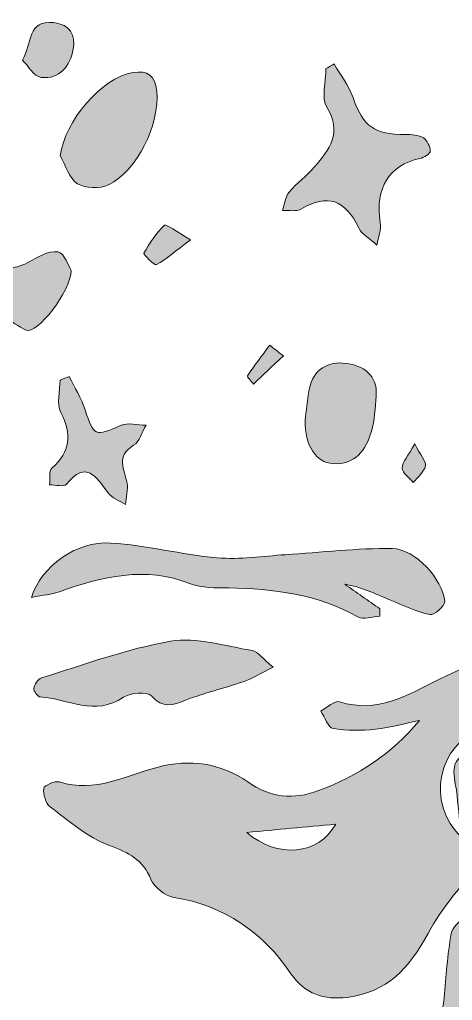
# Model space of a CAD drawing. Header units: centimetres. Extents: x -3.2 to 24.3, y 7.3 to 22.4.
# Drawn here: x 8.459 to 10.188, y 18.5 to 22.421 of the extents above; entities that cross this region are included whole.
import ezdxf

# ---------------------------------------------------------------- set-up
doc = ezdxf.new("R2010")
doc.units = ezdxf.units.CM
doc.header["$MEASUREMENT"] = 0
doc.layers.add('Layer 1', color=7, linetype='Continuous', lineweight=0)

msp = doc.modelspace()

# ---------------------------------------------------------------- hatches: boundary and pattern name
at = {"layer": 'Layer 1', "true_color": 0x000000, "transparency": 33554687}
h = msp.add_hatch(color=18, dxfattribs=at)
h.dxf.hatch_style = 2
edge = h.paths.add_edge_path()
edge.add_spline(control_points=[(8.4705, 22.2596), (8.5102, 22.3285), (8.4902, 22.4211), (8.5951, 22.409), (8.6603, 22.4014), (8.6842, 22.3596), (8.6733, 22.3029), (8.6605, 22.2357), (8.6196, 22.1816), (8.5447, 22.1901), (8.5165, 22.1934), (8.493, 22.2373), (8.4705, 22.2596)], knot_values=[0, 0, 0, 0, 1, 1, 1, 2, 2, 2, 3, 3, 3, 4, 4, 4, 4], degree=3, periodic=0)
h = msp.add_hatch(color=18, dxfattribs=at)
h.dxf.hatch_style = 2
edge = h.paths.add_edge_path()
edge.add_spline(control_points=[(9.7158, 22.2441), (9.7414, 22.1994), (9.7741, 22.1572), (9.7913, 22.1094), (9.8331, 21.9936), (9.8757, 21.9612), (10.0009, 21.9623), (10.0254, 21.9626), (10.0533, 21.9599), (10.0733, 21.948), (10.0883, 21.939), (10.0996, 21.9133), (10.1001, 21.8948), (10.1004, 21.8853), (10.0745, 21.8695), (10.0585, 21.866), (9.9346, 21.839), (9.8794, 21.7481), (9.9002, 21.6106), (9.9046, 21.5818), (9.8917, 21.5503), (9.8867, 21.52), (9.8621, 21.5426), (9.8281, 21.5606), (9.8144, 21.5886), (9.7592, 21.702), (9.689, 21.7258), (9.585, 21.6642), (9.5655, 21.6527), (9.5351, 21.6594), (9.5098, 21.6577), (9.5181, 21.6828), (9.5203, 21.7128), (9.5359, 21.7318), (9.5661, 21.7685), (9.6069, 21.7964), (9.6378, 21.8326), (9.6966, 21.9017), (9.7494, 21.9686), (9.687, 22.0708), (9.6638, 22.109), (9.6833, 22.1731), (9.6833, 22.2254), (9.6941, 22.2316), (9.7049, 22.2378), (9.7158, 22.2441)], knot_values=[0, 0, 0, 0, 1, 1, 1, 2, 2, 2, 3, 3, 3, 4, 4, 4, 5, 5, 5, 6, 6, 6, 7, 7, 7, 8, 8, 8, 9, 9, 9, 10, 10, 10, 11, 11, 11, 12, 12, 12, 13, 13, 13, 14, 14, 14, 15, 15, 15, 15], degree=3, periodic=0)
h = msp.add_hatch(color=18, dxfattribs=at)
h.dxf.hatch_style = 2
edge = h.paths.add_edge_path()
edge.add_spline(control_points=[(8.6208, 21.8768), (8.6401, 22.0164), (8.7859, 22.1882), (8.912, 22.2095), (8.9708, 22.2194), (9.0014, 22.1976), (9.0072, 22.1345), (9.0193, 22.0044), (8.9292, 21.8152), (8.8136, 21.7605), (8.7795, 21.7444), (8.721, 21.7456), (8.6905, 21.7651), (8.6571, 21.7865), (8.6432, 21.8383), (8.6208, 21.8768)], knot_values=[0, 0, 0, 0, 1, 1, 1, 2, 2, 2, 3, 3, 3, 4, 4, 4, 5, 5, 5, 5], degree=3, periodic=0)
h = msp.add_hatch(color=18, dxfattribs=at)
h.dxf.hatch_style = 2
edge = h.paths.add_edge_path()
edge.add_spline(control_points=[(9.1424, 21.541), (9.0803, 21.4942), (9.0454, 21.4636), (9.0056, 21.442), (8.9985, 21.4382), (8.9529, 21.4821), (8.9557, 21.4872), (8.9781, 21.5278), (9.0047, 21.5677), (9.038, 21.5994), (9.0441, 21.6052), (9.0864, 21.5731), (9.1424, 21.541)], knot_values=[0, 0, 0, 0, 1, 1, 1, 2, 2, 2, 3, 3, 3, 4, 4, 4, 4], degree=3, periodic=0)
h = msp.add_hatch(color=18, dxfattribs=at)
h.dxf.hatch_style = 2
edge = h.paths.add_edge_path()
edge.add_spline(control_points=[(8.6652, 21.4183), (8.663, 21.3332), (8.527, 21.1607), (8.4858, 21.1796), (8.4233, 21.2082), (8.3692, 21.2631), (8.3244, 21.3174), (8.3088, 21.3364), (8.3295, 21.3872), (8.3375, 21.4226), (8.3396, 21.432), (8.3608, 21.4469), (8.3649, 21.4446), (8.4637, 21.3883), (8.5282, 21.5027), (8.6124, 21.4924), (8.6374, 21.4893), (8.6557, 21.4326), (8.6652, 21.4183)], knot_values=[0, 0, 0, 0, 1, 1, 1, 2, 2, 2, 3, 3, 3, 4, 4, 4, 5, 5, 5, 6, 6, 6, 6], degree=3, periodic=0)
h = msp.add_hatch(color=18, dxfattribs=at)
h.dxf.hatch_style = 2
edge = h.paths.add_edge_path()
edge.add_spline(control_points=[(9.5129, 21.0765), (9.4674, 21.0338), (9.4302, 20.999), (9.3931, 20.9642), (9.3849, 20.9755), (9.3673, 20.9929), (9.37, 20.997), (9.3976, 21.0391), (9.4285, 21.0791), (9.4585, 21.1197), (9.4739, 21.1075), (9.4893, 21.0952), (9.5129, 21.0765)], knot_values=[0, 0, 0, 0, 1, 1, 1, 2, 2, 2, 3, 3, 3, 4, 4, 4, 4], degree=3, periodic=0)
h = msp.add_hatch(color=18, dxfattribs=at)
h.dxf.hatch_style = 2
edge = h.paths.add_edge_path()
edge.add_spline(control_points=[(9.5997, 20.8186), (9.6045, 20.8547), (9.6086, 20.8991), (9.6165, 20.9428), (9.6313, 21.0244), (9.6934, 21.0561), (9.7634, 21.0469), (9.8294, 21.0383), (9.8911, 21.0022), (9.8836, 20.9161), (9.8795, 20.8686), (9.8781, 20.8197), (9.8647, 20.7746), (9.8427, 20.7002), (9.8002, 20.6403), (9.7106, 20.6459), (9.6429, 20.6502), (9.5982, 20.72), (9.5997, 20.8186)], knot_values=[0, 0, 0, 0, 1, 1, 1, 2, 2, 2, 3, 3, 3, 4, 4, 4, 5, 5, 5, 6, 6, 6, 6], degree=3, periodic=0)
h = msp.add_hatch(color=18, dxfattribs=at)
h.dxf.hatch_style = 2
edge = h.paths.add_edge_path()
edge.add_spline(control_points=[(8.6576, 20.9941), (8.6789, 20.9499), (8.7053, 20.9074), (8.7204, 20.8613), (8.7552, 20.755), (8.762, 20.7529), (8.8626, 20.7987), (8.8908, 20.8115), (8.9301, 20.8), (8.9643, 20.7997), (8.9481, 20.7722), (8.9387, 20.7336), (8.9147, 20.7193), (8.8417, 20.6758), (8.8785, 20.6226), (8.8885, 20.5681), (8.8934, 20.541), (8.8843, 20.5114), (8.8815, 20.483), (8.8578, 20.4983), (8.8273, 20.5087), (8.8116, 20.53), (8.765, 20.5933), (8.726, 20.662), (8.6459, 20.5635), (8.6366, 20.5521), (8.6016, 20.5616), (8.5785, 20.5614), (8.5811, 20.5842), (8.5749, 20.6171), (8.5876, 20.6281), (8.6638, 20.6939), (8.6675, 20.7629), (8.6235, 20.8504), (8.606, 20.8853), (8.6206, 20.9364), (8.6206, 20.9802), (8.6329, 20.9848), (8.6453, 20.9895), (8.6576, 20.9941)], knot_values=[0, 0, 0, 0, 1, 1, 1, 2, 2, 2, 3, 3, 3, 4, 4, 4, 5, 5, 5, 6, 6, 6, 7, 7, 7, 8, 8, 8, 9, 9, 9, 10, 10, 10, 11, 11, 11, 12, 12, 12, 13, 13, 13, 13], degree=3, periodic=0)
h = msp.add_hatch(color=18, dxfattribs=at)
h.dxf.hatch_style = 2
edge = h.paths.add_edge_path()
edge.add_spline(control_points=[(10.0379, 20.7251), (10.0613, 20.6798), (10.0843, 20.6558), (10.0805, 20.6374), (10.0754, 20.6129), (10.0493, 20.5927), (10.0323, 20.5706), (10.0165, 20.5898), (9.9877, 20.6091), (9.988, 20.628), (9.9883, 20.6527), (10.0116, 20.677), (10.0379, 20.7251)], knot_values=[0, 0, 0, 0, 1, 1, 1, 2, 2, 2, 3, 3, 3, 4, 4, 4, 4], degree=3, periodic=0)
h = msp.add_hatch(color=18, dxfattribs=at)
h.dxf.hatch_style = 2
edge = h.paths.add_edge_path()
edge.add_spline(control_points=[(8.5065, 20.111), (8.546, 20.2373), (8.6872, 20.3371), (8.8228, 20.3287), (8.9654, 20.3198), (9.106, 20.2821), (9.2486, 20.2696), (9.3386, 20.2617), (9.4306, 20.2763), (9.5216, 20.2819), (9.6642, 20.2906), (9.8068, 20.3088), (9.9491, 20.3064), (10.0403, 20.3049), (10.1499, 20.1839), (10.1576, 20.0944), (10.159, 20.0777), (10.1151, 20.0387), (10.0991, 20.0422), (10.0438, 20.0542), (9.9911, 20.0791), (9.9384, 20.1014), (9.8806, 20.1259), (9.824, 20.153), (9.7584, 20.1639), (9.8051, 20.1311), (9.8519, 20.0984), (9.8986, 20.0656), (9.8986, 20.0557), (9.8986, 20.0457), (9.8986, 20.0358), (9.8689, 20.0344), (9.8328, 20.0213), (9.8107, 20.0335), (9.6489, 20.123), (9.4741, 20.147), (9.2932, 20.1492), (9.2423, 20.1498), (9.1872, 20.1478), (9.1415, 20.1659), (8.9603, 20.2377), (8.7894, 20.194), (8.6177, 20.1341), (8.587, 20.1234), (8.5536, 20.1205), (8.5065, 20.111)], knot_values=[0, 0, 0, 0, 1, 1, 1, 2, 2, 2, 3, 3, 3, 4, 4, 4, 5, 5, 5, 6, 6, 6, 7, 7, 7, 8, 8, 8, 9, 9, 9, 10, 10, 10, 11, 11, 11, 12, 12, 12, 13, 13, 13, 14, 14, 14, 15, 15, 15, 15], degree=3, periodic=0)
h = msp.add_hatch(color=18, dxfattribs=at)
h.dxf.hatch_style = 2
edge = h.paths.add_edge_path()
edge.add_spline(control_points=[(9.722, 19.2046), (9.6035, 19.1936), (9.488, 19.1829), (9.3665, 19.1716), (9.4898, 19.0651), (9.6547, 19.0813), (9.722, 19.2046), (9.722, 19.2046), (9.722, 19.2046), (9.722, 19.2046)], knot_values=[0, 0, 0, 0, 1, 1, 1, 2, 2, 2, 3, 3, 3, 3], degree=3, periodic=0)
edge = h.paths.add_edge_path()
edge.add_spline(control_points=[(10.0572, 19.6196), (9.9987, 19.6074), (9.9407, 19.5905), (9.8816, 19.5843), (9.8253, 19.5784), (9.7667, 19.5773), (9.7114, 19.5872), (9.6916, 19.5908), (9.6788, 19.6326), (9.6628, 19.657), (9.6879, 19.6703), (9.7184, 19.7003), (9.7372, 19.6942), (9.8896, 19.6442), (10.0049, 19.7201), (10.1343, 19.783), (10.3143, 19.8704), (10.5044, 19.944), (10.6976, 19.9952), (10.8667, 20.04), (11.0193, 19.9655), (11.1503, 19.848), (11.0284, 19.8023), (10.9046, 19.7818), (10.7814, 19.815), (10.6767, 19.8432), (10.6651, 19.8432), (10.6581, 19.7276), (10.5725, 19.7573), (10.5289, 19.7094), (10.4771, 19.6464), (10.4448, 19.6071), (10.3653, 19.6082), (10.3082, 19.5877), (10.1326, 19.5249), (10.0774, 19.2941), (10.2268, 19.1498), (10.2201, 19.2059), (10.2117, 19.2619), (10.2072, 19.3182), (10.2024, 19.3788), (10.1661, 19.4516), (10.2446, 19.4896), (10.3224, 19.5274), (10.3873, 19.4874), (10.4437, 19.4347), (10.4694, 19.4108), (10.4911, 19.3826), (10.5148, 19.3565), (10.5535, 19.314), (10.5869, 19.264), (10.6328, 19.2315), (10.6747, 19.2018), (10.7301, 19.1911), (10.8059, 19.1619), (10.7164, 19.0993), (10.6439, 19.0452), (10.5668, 18.9986), (10.5565, 18.9924), (10.5182, 19.0203), (10.5013, 19.0397), (10.4403, 19.1101), (10.3682, 19.1161), (10.3096, 19.053), (10.2282, 18.9653), (10.1468, 18.872), (10.0912, 18.7674), (10.0181, 18.6299), (9.927, 18.5319), (9.7679, 18.5123), (9.676, 18.501), (9.5996, 18.5243), (9.5434, 18.6069), (9.4305, 18.773), (9.2774, 18.8787), (9.0749, 18.9121), (9.0407, 18.9177), (8.9969, 18.9518), (8.9839, 18.9835), (8.9515, 19.0631), (8.8951, 19.0908), (8.818, 19.1194), (8.7316, 19.1514), (8.6568, 19.2172), (8.581, 19.2738), (8.5629, 19.2874), (8.5529, 19.3236), (8.5553, 19.3478), (8.5565, 19.359), (8.6005, 19.3789), (8.6184, 19.3733), (8.7609, 19.3285), (8.8827, 19.3985), (9.0126, 19.4329), (9.1372, 19.466), (9.2619, 19.4496), (9.3714, 19.3733), (9.4603, 19.3114), (9.553, 19.3006), (9.654, 19.3386), (9.8103, 19.3973), (9.9464, 19.4855), (10.0572, 19.6196)], knot_values=[0, 0, 0, 0, 1, 1, 1, 2, 2, 2, 3, 3, 3, 4, 4, 4, 5, 5, 5, 6, 6, 6, 7, 7, 7, 8, 8, 8, 9, 9, 9, 10, 10, 10, 11, 11, 11, 12, 12, 12, 13, 13, 13, 14, 14, 14, 15, 15, 15, 16, 16, 16, 17, 17, 17, 18, 18, 18, 19, 19, 19, 20, 20, 20, 21, 21, 21, 22, 22, 22, 23, 23, 23, 24, 24, 24, 25, 25, 25, 26, 26, 26, 27, 27, 27, 28, 28, 28, 29, 29, 29, 30, 30, 30, 31, 31, 31, 32, 32, 32, 33, 33, 33, 34, 34, 34, 34], degree=3, periodic=0)
edge.add_line((10.0572, 19.6196), (10.0572, 19.6196))
h = msp.add_hatch(color=18, dxfattribs=at)
h.dxf.hatch_style = 2
edge = h.paths.add_edge_path()
edge.add_spline(control_points=[(9.4724, 19.8323), (9.4201, 19.8066), (9.3876, 19.7863), (9.3523, 19.7741), (9.276, 19.7476), (9.1968, 19.7292), (9.1217, 19.6999), (9.0702, 19.6798), (9.0321, 19.6656), (8.9858, 19.7171), (8.9694, 19.7354), (8.9017, 19.7306), (8.8743, 19.7118), (8.7605, 19.634), (8.6518, 19.7062), (8.5415, 19.7131), (8.5316, 19.7137), (8.5141, 19.7371), (8.5159, 19.7471), (8.5187, 19.7629), (8.5321, 19.7852), (8.5458, 19.7893), (8.7172, 19.8416), (8.887, 19.906), (9.0625, 19.9356), (9.1662, 19.9531), (9.2797, 19.9167), (9.3879, 19.8987), (9.4112, 19.8949), (9.4304, 19.8663), (9.4724, 19.8323)], knot_values=[0, 0, 0, 0, 1, 1, 1, 2, 2, 2, 3, 3, 3, 4, 4, 4, 5, 5, 5, 6, 6, 6, 7, 7, 7, 8, 8, 8, 9, 9, 9, 10, 10, 10, 10], degree=3, periodic=0)
h = msp.add_hatch(color=18, dxfattribs=at)
h.dxf.hatch_style = 2
edge = h.paths.add_edge_path()
edge.add_spline(control_points=[(9.9489, 18.4149), (9.9852, 18.4203), (10.023, 18.4347), (10.0576, 18.4291), (10.1266, 18.418), (10.1513, 18.4457), (10.156, 18.5098), (10.1624, 18.5959), (10.1693, 18.6822), (10.1837, 18.7672), (10.188, 18.7929), (10.2178, 18.8143), (10.2359, 18.8377), (10.2531, 18.8138), (10.278, 18.7922), (10.286, 18.7656), (10.3283, 18.6253), (10.3686, 18.4842), (10.404, 18.342), (10.4112, 18.3127), (10.4029, 18.272), (10.386, 18.2473), (10.3765, 18.2333), (10.3326, 18.2334), (10.3082, 18.2407), (10.212, 18.2695), (10.1168, 18.3025), (10.0223, 18.3368), (9.9949, 18.3468), (9.9711, 18.3665), (9.9457, 18.3818), (9.9467, 18.3928), (9.9478, 18.4039), (9.9489, 18.4149)], knot_values=[0, 0, 0, 0, 1, 1, 1, 2, 2, 2, 3, 3, 3, 4, 4, 4, 5, 5, 5, 6, 6, 6, 7, 7, 7, 8, 8, 8, 9, 9, 9, 10, 10, 10, 11, 11, 11, 11], degree=3, periodic=0)

# ---------------------------------------------------------------- linework, layer by layer
at = {"layer": 'Layer 1', "color": 18, "lineweight": 0, "true_color": 0x000000}
for points, knots in [([(8.4705, 22.2596), (8.5102, 22.3285), (8.4902, 22.4211), (8.5951, 22.409), (8.6603, 22.4014), (8.6842, 22.3596), (8.6733, 22.3029), (8.6605, 22.2357), (8.6196, 22.1816), (8.5447, 22.1901), (8.5165, 22.1934), (8.493, 22.2373), (8.4705, 22.2596)], [0, 0, 0, 0, 1, 1, 1, 2, 2, 2, 3, 3, 3, 4, 4, 4, 4]), ([(8.4705, 22.2596), (8.5102, 22.3285), (8.4902, 22.4211), (8.5951, 22.409), (8.6603, 22.4014), (8.6842, 22.3596), (8.6733, 22.3029), (8.6605, 22.2357), (8.6196, 22.1816), (8.5447, 22.1901), (8.5165, 22.1934), (8.493, 22.2373), (8.4705, 22.2596)], [0, 0, 0, 0, 1, 1, 1, 2, 2, 2, 3, 3, 3, 4, 4, 4, 4]), ([(9.7158, 22.2441), (9.7414, 22.1994), (9.7741, 22.1572), (9.7913, 22.1094), (9.8331, 21.9936), (9.8757, 21.9612), (10.0009, 21.9623), (10.0254, 21.9626), (10.0533, 21.9599), (10.0733, 21.948), (10.0883, 21.939), (10.0996, 21.9133), (10.1001, 21.8948), (10.1004, 21.8853), (10.0745, 21.8695), (10.0585, 21.866), (9.9346, 21.839), (9.8794, 21.7481), (9.9002, 21.6106), (9.9046, 21.5818), (9.8917, 21.5503), (9.8867, 21.52), (9.8621, 21.5426), (9.8281, 21.5606), (9.8144, 21.5886), (9.7592, 21.702), (9.689, 21.7258), (9.585, 21.6642), (9.5655, 21.6527), (9.5351, 21.6594), (9.5098, 21.6577), (9.5181, 21.6828), (9.5203, 21.7128), (9.5359, 21.7318), (9.5661, 21.7685), (9.6069, 21.7964), (9.6378, 21.8326), (9.6966, 21.9017), (9.7494, 21.9686), (9.687, 22.0708), (9.6638, 22.109), (9.6833, 22.1731), (9.6833, 22.2254), (9.6941, 22.2316), (9.7049, 22.2378), (9.7158, 22.2441)], [0, 0, 0, 0, 1, 1, 1, 2, 2, 2, 3, 3, 3, 4, 4, 4, 5, 5, 5, 6, 6, 6, 7, 7, 7, 8, 8, 8, 9, 9, 9, 10, 10, 10, 11, 11, 11, 12, 12, 12, 13, 13, 13, 14, 14, 14, 15, 15, 15, 15]), ([(9.7158, 22.2441), (9.7414, 22.1994), (9.7741, 22.1572), (9.7913, 22.1094), (9.8331, 21.9936), (9.8757, 21.9612), (10.0009, 21.9623), (10.0254, 21.9626), (10.0533, 21.9599), (10.0733, 21.948), (10.0883, 21.939), (10.0996, 21.9133), (10.1001, 21.8948), (10.1004, 21.8853), (10.0745, 21.8695), (10.0585, 21.866), (9.9346, 21.839), (9.8794, 21.7481), (9.9002, 21.6106), (9.9046, 21.5818), (9.8917, 21.5503), (9.8867, 21.52), (9.8621, 21.5426), (9.8281, 21.5606), (9.8144, 21.5886), (9.7592, 21.702), (9.689, 21.7258), (9.585, 21.6642), (9.5655, 21.6527), (9.5351, 21.6594), (9.5098, 21.6577), (9.5181, 21.6828), (9.5203, 21.7128), (9.5359, 21.7318), (9.5661, 21.7685), (9.6069, 21.7964), (9.6378, 21.8326), (9.6966, 21.9017), (9.7494, 21.9686), (9.687, 22.0708), (9.6638, 22.109), (9.6833, 22.1731), (9.6833, 22.2254), (9.6941, 22.2316), (9.7049, 22.2378), (9.7158, 22.2441)], [0, 0, 0, 0, 1, 1, 1, 2, 2, 2, 3, 3, 3, 4, 4, 4, 5, 5, 5, 6, 6, 6, 7, 7, 7, 8, 8, 8, 9, 9, 9, 10, 10, 10, 11, 11, 11, 12, 12, 12, 13, 13, 13, 14, 14, 14, 15, 15, 15, 15]), ([(8.6208, 21.8768), (8.6401, 22.0164), (8.7859, 22.1882), (8.912, 22.2095), (8.9708, 22.2194), (9.0014, 22.1976), (9.0072, 22.1345), (9.0193, 22.0044), (8.9292, 21.8152), (8.8136, 21.7605), (8.7795, 21.7444), (8.721, 21.7456), (8.6905, 21.7651), (8.6571, 21.7865), (8.6432, 21.8383), (8.6208, 21.8768)], [0, 0, 0, 0, 1, 1, 1, 2, 2, 2, 3, 3, 3, 4, 4, 4, 5, 5, 5, 5]), ([(8.6208, 21.8768), (8.6401, 22.0164), (8.7859, 22.1882), (8.912, 22.2095), (8.9708, 22.2194), (9.0014, 22.1976), (9.0072, 22.1345), (9.0193, 22.0044), (8.9292, 21.8152), (8.8136, 21.7605), (8.7795, 21.7444), (8.721, 21.7456), (8.6905, 21.7651), (8.6571, 21.7865), (8.6432, 21.8383), (8.6208, 21.8768)], [0, 0, 0, 0, 1, 1, 1, 2, 2, 2, 3, 3, 3, 4, 4, 4, 5, 5, 5, 5]), ([(9.1424, 21.541), (9.0803, 21.4942), (9.0454, 21.4636), (9.0056, 21.442), (8.9985, 21.4382), (8.9529, 21.4821), (8.9557, 21.4872), (8.9781, 21.5278), (9.0047, 21.5677), (9.038, 21.5994), (9.0441, 21.6052), (9.0864, 21.5731), (9.1424, 21.541)], [0, 0, 0, 0, 1, 1, 1, 2, 2, 2, 3, 3, 3, 4, 4, 4, 4]), ([(9.1424, 21.541), (9.0803, 21.4942), (9.0454, 21.4636), (9.0056, 21.442), (8.9985, 21.4382), (8.9529, 21.4821), (8.9557, 21.4872), (8.9781, 21.5278), (9.0047, 21.5677), (9.038, 21.5994), (9.0441, 21.6052), (9.0864, 21.5731), (9.1424, 21.541)], [0, 0, 0, 0, 1, 1, 1, 2, 2, 2, 3, 3, 3, 4, 4, 4, 4]), ([(8.6652, 21.4183), (8.663, 21.3332), (8.527, 21.1607), (8.4858, 21.1796), (8.4233, 21.2082), (8.3692, 21.2631), (8.3244, 21.3174), (8.3088, 21.3364), (8.3295, 21.3872), (8.3375, 21.4226), (8.3396, 21.432), (8.3608, 21.4469), (8.3649, 21.4446), (8.4637, 21.3883), (8.5282, 21.5027), (8.6124, 21.4924), (8.6374, 21.4893), (8.6557, 21.4326), (8.6652, 21.4183)], [0, 0, 0, 0, 1, 1, 1, 2, 2, 2, 3, 3, 3, 4, 4, 4, 5, 5, 5, 6, 6, 6, 6]), ([(8.6652, 21.4183), (8.663, 21.3332), (8.527, 21.1607), (8.4858, 21.1796), (8.4233, 21.2082), (8.3692, 21.2631), (8.3244, 21.3174), (8.3088, 21.3364), (8.3295, 21.3872), (8.3375, 21.4226), (8.3396, 21.432), (8.3608, 21.4469), (8.3649, 21.4446), (8.4637, 21.3883), (8.5282, 21.5027), (8.6124, 21.4924), (8.6374, 21.4893), (8.6557, 21.4326), (8.6652, 21.4183)], [0, 0, 0, 0, 1, 1, 1, 2, 2, 2, 3, 3, 3, 4, 4, 4, 5, 5, 5, 6, 6, 6, 6]), ([(9.5129, 21.0765), (9.4674, 21.0338), (9.4302, 20.999), (9.3931, 20.9642), (9.3849, 20.9755), (9.3673, 20.9929), (9.37, 20.997), (9.3976, 21.0391), (9.4285, 21.0791), (9.4585, 21.1197), (9.4739, 21.1075), (9.4893, 21.0952), (9.5129, 21.0765)], [0, 0, 0, 0, 1, 1, 1, 2, 2, 2, 3, 3, 3, 4, 4, 4, 4]), ([(9.5129, 21.0765), (9.4674, 21.0338), (9.4302, 20.999), (9.3931, 20.9642), (9.3849, 20.9755), (9.3673, 20.9929), (9.37, 20.997), (9.3976, 21.0391), (9.4285, 21.0791), (9.4585, 21.1197), (9.4739, 21.1075), (9.4893, 21.0952), (9.5129, 21.0765)], [0, 0, 0, 0, 1, 1, 1, 2, 2, 2, 3, 3, 3, 4, 4, 4, 4]), ([(9.5997, 20.8186), (9.6045, 20.8547), (9.6086, 20.8991), (9.6165, 20.9428), (9.6313, 21.0244), (9.6934, 21.0561), (9.7634, 21.0469), (9.8294, 21.0383), (9.8911, 21.0022), (9.8836, 20.9161), (9.8795, 20.8686), (9.8781, 20.8197), (9.8647, 20.7746), (9.8427, 20.7002), (9.8002, 20.6403), (9.7106, 20.6459), (9.6429, 20.6502), (9.5982, 20.72), (9.5997, 20.8186)], [0, 0, 0, 0, 1, 1, 1, 2, 2, 2, 3, 3, 3, 4, 4, 4, 5, 5, 5, 6, 6, 6, 6]), ([(9.5997, 20.8186), (9.6045, 20.8547), (9.6086, 20.8991), (9.6165, 20.9428), (9.6313, 21.0244), (9.6934, 21.0561), (9.7634, 21.0469), (9.8294, 21.0383), (9.8911, 21.0022), (9.8836, 20.9161), (9.8795, 20.8686), (9.8781, 20.8197), (9.8647, 20.7746), (9.8427, 20.7002), (9.8002, 20.6403), (9.7106, 20.6459), (9.6429, 20.6502), (9.5982, 20.72), (9.5997, 20.8186)], [0, 0, 0, 0, 1, 1, 1, 2, 2, 2, 3, 3, 3, 4, 4, 4, 5, 5, 5, 6, 6, 6, 6]), ([(8.6576, 20.9941), (8.6789, 20.9499), (8.7053, 20.9074), (8.7204, 20.8613), (8.7552, 20.755), (8.762, 20.7529), (8.8626, 20.7987), (8.8908, 20.8115), (8.9301, 20.8), (8.9643, 20.7997), (8.9481, 20.7722), (8.9387, 20.7336), (8.9147, 20.7193), (8.8417, 20.6758), (8.8785, 20.6226), (8.8885, 20.5681), (8.8934, 20.541), (8.8843, 20.5114), (8.8815, 20.483), (8.8578, 20.4983), (8.8273, 20.5087), (8.8116, 20.53), (8.765, 20.5933), (8.726, 20.662), (8.6459, 20.5635), (8.6366, 20.5521), (8.6016, 20.5616), (8.5785, 20.5614), (8.5811, 20.5842), (8.5749, 20.6171), (8.5876, 20.6281), (8.6638, 20.6939), (8.6675, 20.7629), (8.6235, 20.8504), (8.606, 20.8853), (8.6206, 20.9364), (8.6206, 20.9802), (8.6329, 20.9848), (8.6453, 20.9895), (8.6576, 20.9941)], [0, 0, 0, 0, 1, 1, 1, 2, 2, 2, 3, 3, 3, 4, 4, 4, 5, 5, 5, 6, 6, 6, 7, 7, 7, 8, 8, 8, 9, 9, 9, 10, 10, 10, 11, 11, 11, 12, 12, 12, 13, 13, 13, 13]), ([(8.6576, 20.9941), (8.6789, 20.9499), (8.7053, 20.9074), (8.7204, 20.8613), (8.7552, 20.755), (8.762, 20.7529), (8.8626, 20.7987), (8.8908, 20.8115), (8.9301, 20.8), (8.9643, 20.7997), (8.9481, 20.7722), (8.9387, 20.7336), (8.9147, 20.7193), (8.8417, 20.6758), (8.8785, 20.6226), (8.8885, 20.5681), (8.8934, 20.541), (8.8843, 20.5114), (8.8815, 20.483), (8.8578, 20.4983), (8.8273, 20.5087), (8.8116, 20.53), (8.765, 20.5933), (8.726, 20.662), (8.6459, 20.5635), (8.6366, 20.5521), (8.6016, 20.5616), (8.5785, 20.5614), (8.5811, 20.5842), (8.5749, 20.6171), (8.5876, 20.6281), (8.6638, 20.6939), (8.6675, 20.7629), (8.6235, 20.8504), (8.606, 20.8853), (8.6206, 20.9364), (8.6206, 20.9802), (8.6329, 20.9848), (8.6453, 20.9895), (8.6576, 20.9941)], [0, 0, 0, 0, 1, 1, 1, 2, 2, 2, 3, 3, 3, 4, 4, 4, 5, 5, 5, 6, 6, 6, 7, 7, 7, 8, 8, 8, 9, 9, 9, 10, 10, 10, 11, 11, 11, 12, 12, 12, 13, 13, 13, 13]), ([(10.0379, 20.7251), (10.0613, 20.6798), (10.0843, 20.6558), (10.0805, 20.6374), (10.0754, 20.6129), (10.0493, 20.5927), (10.0323, 20.5706), (10.0165, 20.5898), (9.9877, 20.6091), (9.988, 20.628), (9.9883, 20.6527), (10.0116, 20.677), (10.0379, 20.7251)], [0, 0, 0, 0, 1, 1, 1, 2, 2, 2, 3, 3, 3, 4, 4, 4, 4]), ([(10.0379, 20.7251), (10.0613, 20.6798), (10.0843, 20.6558), (10.0805, 20.6374), (10.0754, 20.6129), (10.0493, 20.5927), (10.0323, 20.5706), (10.0165, 20.5898), (9.9877, 20.6091), (9.988, 20.628), (9.9883, 20.6527), (10.0116, 20.677), (10.0379, 20.7251)], [0, 0, 0, 0, 1, 1, 1, 2, 2, 2, 3, 3, 3, 4, 4, 4, 4]), ([(8.5065, 20.111), (8.546, 20.2373), (8.6872, 20.3371), (8.8228, 20.3287), (8.9654, 20.3198), (9.106, 20.2821), (9.2486, 20.2696), (9.3386, 20.2617), (9.4306, 20.2763), (9.5216, 20.2819), (9.6642, 20.2906), (9.8068, 20.3088), (9.9491, 20.3064), (10.0403, 20.3049), (10.1499, 20.1839), (10.1576, 20.0944), (10.159, 20.0777), (10.1151, 20.0387), (10.0991, 20.0422), (10.0438, 20.0542), (9.9911, 20.0791), (9.9384, 20.1014), (9.8806, 20.1259), (9.824, 20.153), (9.7584, 20.1639), (9.8051, 20.1311), (9.8519, 20.0984), (9.8986, 20.0656), (9.8986, 20.0557), (9.8986, 20.0457), (9.8986, 20.0358), (9.8689, 20.0344), (9.8328, 20.0213), (9.8107, 20.0335), (9.6489, 20.123), (9.4741, 20.147), (9.2932, 20.1492), (9.2423, 20.1498), (9.1872, 20.1478), (9.1415, 20.1659), (8.9603, 20.2377), (8.7894, 20.194), (8.6177, 20.1341), (8.587, 20.1234), (8.5536, 20.1205), (8.5065, 20.111)], [0, 0, 0, 0, 1, 1, 1, 2, 2, 2, 3, 3, 3, 4, 4, 4, 5, 5, 5, 6, 6, 6, 7, 7, 7, 8, 8, 8, 9, 9, 9, 10, 10, 10, 11, 11, 11, 12, 12, 12, 13, 13, 13, 14, 14, 14, 15, 15, 15, 15]), ([(8.5065, 20.111), (8.546, 20.2373), (8.6872, 20.3371), (8.8228, 20.3287), (8.9654, 20.3198), (9.106, 20.2821), (9.2486, 20.2696), (9.3386, 20.2617), (9.4306, 20.2763), (9.5216, 20.2819), (9.6642, 20.2906), (9.8068, 20.3088), (9.9491, 20.3064), (10.0403, 20.3049), (10.1499, 20.1839), (10.1576, 20.0944), (10.159, 20.0777), (10.1151, 20.0387), (10.0991, 20.0422), (10.0438, 20.0542), (9.9911, 20.0791), (9.9384, 20.1014), (9.8806, 20.1259), (9.824, 20.153), (9.7584, 20.1639), (9.8051, 20.1311), (9.8519, 20.0984), (9.8986, 20.0656), (9.8986, 20.0557), (9.8986, 20.0457), (9.8986, 20.0358), (9.8689, 20.0344), (9.8328, 20.0213), (9.8107, 20.0335), (9.6489, 20.123), (9.4741, 20.147), (9.2932, 20.1492), (9.2423, 20.1498), (9.1872, 20.1478), (9.1415, 20.1659), (8.9603, 20.2377), (8.7894, 20.194), (8.6177, 20.1341), (8.587, 20.1234), (8.5536, 20.1205), (8.5065, 20.111)], [0, 0, 0, 0, 1, 1, 1, 2, 2, 2, 3, 3, 3, 4, 4, 4, 5, 5, 5, 6, 6, 6, 7, 7, 7, 8, 8, 8, 9, 9, 9, 10, 10, 10, 11, 11, 11, 12, 12, 12, 13, 13, 13, 14, 14, 14, 15, 15, 15, 15]), ([(10.0572, 19.6196), (9.9987, 19.6074), (9.9407, 19.5905), (9.8816, 19.5843), (9.8253, 19.5784), (9.7667, 19.5773), (9.7114, 19.5872), (9.6916, 19.5908), (9.6788, 19.6326), (9.6628, 19.657), (9.6879, 19.6703), (9.7184, 19.7003), (9.7372, 19.6942), (9.8896, 19.6442), (10.0049, 19.7201), (10.1343, 19.783), (10.3143, 19.8704), (10.5044, 19.944), (10.6976, 19.9952), (10.8667, 20.04), (11.0193, 19.9655), (11.1503, 19.848), (11.0284, 19.8023), (10.9046, 19.7818), (10.7814, 19.815), (10.6767, 19.8432), (10.6651, 19.8432), (10.6581, 19.7276), (10.5725, 19.7573), (10.5289, 19.7094), (10.4771, 19.6464), (10.4448, 19.6071), (10.3653, 19.6082), (10.3082, 19.5877), (10.1326, 19.5249), (10.0774, 19.2941), (10.2268, 19.1498), (10.2201, 19.2059), (10.2117, 19.2619), (10.2072, 19.3182), (10.2024, 19.3788), (10.1661, 19.4516), (10.2446, 19.4896), (10.3224, 19.5274), (10.3873, 19.4874), (10.4437, 19.4347), (10.4694, 19.4108), (10.4911, 19.3826), (10.5148, 19.3565), (10.5535, 19.314), (10.5869, 19.264), (10.6328, 19.2315), (10.6747, 19.2018), (10.7301, 19.1911), (10.8059, 19.1619), (10.7164, 19.0993), (10.6439, 19.0452), (10.5668, 18.9986), (10.5565, 18.9924), (10.5182, 19.0203), (10.5013, 19.0397), (10.4403, 19.1101), (10.3682, 19.1161), (10.3096, 19.053), (10.2282, 18.9653), (10.1468, 18.872), (10.0912, 18.7674), (10.0181, 18.6299), (9.927, 18.5319), (9.7679, 18.5123), (9.676, 18.501), (9.5996, 18.5243), (9.5434, 18.6069), (9.4305, 18.773), (9.2774, 18.8787), (9.0749, 18.9121), (9.0407, 18.9177), (8.9969, 18.9518), (8.9839, 18.9835), (8.9515, 19.0631), (8.8951, 19.0908), (8.818, 19.1194), (8.7316, 19.1514), (8.6568, 19.2172), (8.581, 19.2738), (8.5629, 19.2874), (8.5529, 19.3236), (8.5553, 19.3478), (8.5565, 19.359), (8.6005, 19.3789), (8.6184, 19.3733), (8.7609, 19.3285), (8.8827, 19.3985), (9.0126, 19.4329), (9.1372, 19.466), (9.2619, 19.4496), (9.3714, 19.3733), (9.4603, 19.3114), (9.553, 19.3006), (9.654, 19.3386), (9.8103, 19.3973), (9.9464, 19.4855), (10.0572, 19.6196)], [0, 0, 0, 0, 1, 1, 1, 2, 2, 2, 3, 3, 3, 4, 4, 4, 5, 5, 5, 6, 6, 6, 7, 7, 7, 8, 8, 8, 9, 9, 9, 10, 10, 10, 11, 11, 11, 12, 12, 12, 13, 13, 13, 14, 14, 14, 15, 15, 15, 16, 16, 16, 17, 17, 17, 18, 18, 18, 19, 19, 19, 20, 20, 20, 21, 21, 21, 22, 22, 22, 23, 23, 23, 24, 24, 24, 25, 25, 25, 26, 26, 26, 27, 27, 27, 28, 28, 28, 29, 29, 29, 30, 30, 30, 31, 31, 31, 32, 32, 32, 33, 33, 33, 34, 34, 34, 34]), ([(10.0572, 19.6196), (9.9987, 19.6074), (9.9407, 19.5905), (9.8816, 19.5843), (9.8253, 19.5784), (9.7667, 19.5773), (9.7114, 19.5872), (9.6916, 19.5908), (9.6788, 19.6326), (9.6628, 19.657), (9.6879, 19.6703), (9.7184, 19.7003), (9.7372, 19.6942), (9.8896, 19.6442), (10.0049, 19.7201), (10.1343, 19.783), (10.3143, 19.8704), (10.5044, 19.944), (10.6976, 19.9952), (10.8667, 20.04), (11.0193, 19.9655), (11.1503, 19.848), (11.0284, 19.8023), (10.9046, 19.7818), (10.7814, 19.815), (10.6767, 19.8432), (10.6651, 19.8432), (10.6581, 19.7276), (10.5725, 19.7573), (10.5289, 19.7094), (10.4771, 19.6464), (10.4448, 19.6071), (10.3653, 19.6082), (10.3082, 19.5877), (10.1326, 19.5249), (10.0774, 19.2941), (10.2268, 19.1498), (10.2201, 19.2059), (10.2117, 19.2619), (10.2072, 19.3182), (10.2024, 19.3788), (10.1661, 19.4516), (10.2446, 19.4896), (10.3224, 19.5274), (10.3873, 19.4874), (10.4437, 19.4347), (10.4694, 19.4108), (10.4911, 19.3826), (10.5148, 19.3565), (10.5535, 19.314), (10.5869, 19.264), (10.6328, 19.2315), (10.6747, 19.2018), (10.7301, 19.1911), (10.8059, 19.1619), (10.7164, 19.0993), (10.6439, 19.0452), (10.5668, 18.9986), (10.5565, 18.9924), (10.5182, 19.0203), (10.5013, 19.0397), (10.4403, 19.1101), (10.3682, 19.1161), (10.3096, 19.053), (10.2282, 18.9653), (10.1468, 18.872), (10.0912, 18.7674), (10.0181, 18.6299), (9.927, 18.5319), (9.7679, 18.5123), (9.676, 18.501), (9.5996, 18.5243), (9.5434, 18.6069), (9.4305, 18.773), (9.2774, 18.8787), (9.0749, 18.9121), (9.0407, 18.9177), (8.9969, 18.9518), (8.9839, 18.9835), (8.9515, 19.0631), (8.8951, 19.0908), (8.818, 19.1194), (8.7316, 19.1514), (8.6568, 19.2172), (8.581, 19.2738), (8.5629, 19.2874), (8.5529, 19.3236), (8.5553, 19.3478), (8.5565, 19.359), (8.6005, 19.3789), (8.6184, 19.3733), (8.7609, 19.3285), (8.8827, 19.3985), (9.0126, 19.4329), (9.1372, 19.466), (9.2619, 19.4496), (9.3714, 19.3733), (9.4603, 19.3114), (9.553, 19.3006), (9.654, 19.3386), (9.8103, 19.3973), (9.9464, 19.4855), (10.0572, 19.6196)], [0, 0, 0, 0, 1, 1, 1, 2, 2, 2, 3, 3, 3, 4, 4, 4, 5, 5, 5, 6, 6, 6, 7, 7, 7, 8, 8, 8, 9, 9, 9, 10, 10, 10, 11, 11, 11, 12, 12, 12, 13, 13, 13, 14, 14, 14, 15, 15, 15, 16, 16, 16, 17, 17, 17, 18, 18, 18, 19, 19, 19, 20, 20, 20, 21, 21, 21, 22, 22, 22, 23, 23, 23, 24, 24, 24, 25, 25, 25, 26, 26, 26, 27, 27, 27, 28, 28, 28, 29, 29, 29, 30, 30, 30, 31, 31, 31, 32, 32, 32, 33, 33, 33, 34, 34, 34, 34]), ([(9.4724, 19.8323), (9.4201, 19.8066), (9.3876, 19.7863), (9.3523, 19.7741), (9.276, 19.7476), (9.1968, 19.7292), (9.1217, 19.6999), (9.0702, 19.6798), (9.0321, 19.6656), (8.9858, 19.7171), (8.9694, 19.7354), (8.9017, 19.7306), (8.8743, 19.7118), (8.7605, 19.634), (8.6518, 19.7062), (8.5415, 19.7131), (8.5316, 19.7137), (8.5141, 19.7371), (8.5159, 19.7471), (8.5187, 19.7629), (8.5321, 19.7852), (8.5458, 19.7893), (8.7172, 19.8416), (8.887, 19.906), (9.0625, 19.9356), (9.1662, 19.9531), (9.2797, 19.9167), (9.3879, 19.8987), (9.4112, 19.8949), (9.4304, 19.8663), (9.4724, 19.8323)], [0, 0, 0, 0, 1, 1, 1, 2, 2, 2, 3, 3, 3, 4, 4, 4, 5, 5, 5, 6, 6, 6, 7, 7, 7, 8, 8, 8, 9, 9, 9, 10, 10, 10, 10]), ([(9.4724, 19.8323), (9.4201, 19.8066), (9.3876, 19.7863), (9.3523, 19.7741), (9.276, 19.7476), (9.1968, 19.7292), (9.1217, 19.6999), (9.0702, 19.6798), (9.0321, 19.6656), (8.9858, 19.7171), (8.9694, 19.7354), (8.9017, 19.7306), (8.8743, 19.7118), (8.7605, 19.634), (8.6518, 19.7062), (8.5415, 19.7131), (8.5316, 19.7137), (8.5141, 19.7371), (8.5159, 19.7471), (8.5187, 19.7629), (8.5321, 19.7852), (8.5458, 19.7893), (8.7172, 19.8416), (8.887, 19.906), (9.0625, 19.9356), (9.1662, 19.9531), (9.2797, 19.9167), (9.3879, 19.8987), (9.4112, 19.8949), (9.4304, 19.8663), (9.4724, 19.8323)], [0, 0, 0, 0, 1, 1, 1, 2, 2, 2, 3, 3, 3, 4, 4, 4, 5, 5, 5, 6, 6, 6, 7, 7, 7, 8, 8, 8, 9, 9, 9, 10, 10, 10, 10]), ([(9.722, 19.2046), (9.6035, 19.1936), (9.488, 19.1829), (9.3665, 19.1716), (9.4898, 19.0651), (9.6547, 19.0813), (9.722, 19.2046)], [0, 0, 0, 0, 1, 1, 1, 2, 2, 2, 2]), ([(9.722, 19.2046), (9.6035, 19.1936), (9.488, 19.1829), (9.3665, 19.1716), (9.4898, 19.0651), (9.6547, 19.0813), (9.722, 19.2046)], [0, 0, 0, 0, 1, 1, 1, 2, 2, 2, 2]), ([(9.9489, 18.4149), (9.9852, 18.4203), (10.023, 18.4347), (10.0576, 18.4291), (10.1266, 18.418), (10.1513, 18.4457), (10.156, 18.5098), (10.1624, 18.5959), (10.1693, 18.6822), (10.1837, 18.7672), (10.188, 18.7929), (10.2178, 18.8143), (10.2359, 18.8377), (10.2531, 18.8138), (10.278, 18.7922), (10.286, 18.7656), (10.3283, 18.6253), (10.3686, 18.4842), (10.404, 18.342), (10.4112, 18.3127), (10.4029, 18.272), (10.386, 18.2473), (10.3765, 18.2333), (10.3326, 18.2334), (10.3082, 18.2407), (10.212, 18.2695), (10.1168, 18.3025), (10.0223, 18.3368), (9.9949, 18.3468), (9.9711, 18.3665), (9.9457, 18.3818), (9.9467, 18.3928), (9.9478, 18.4039), (9.9489, 18.4149)], [0, 0, 0, 0, 1, 1, 1, 2, 2, 2, 3, 3, 3, 4, 4, 4, 5, 5, 5, 6, 6, 6, 7, 7, 7, 8, 8, 8, 9, 9, 9, 10, 10, 10, 11, 11, 11, 11]), ([(9.9489, 18.4149), (9.9852, 18.4203), (10.023, 18.4347), (10.0576, 18.4291), (10.1266, 18.418), (10.1513, 18.4457), (10.156, 18.5098), (10.1624, 18.5959), (10.1693, 18.6822), (10.1837, 18.7672), (10.188, 18.7929), (10.2178, 18.8143), (10.2359, 18.8377), (10.2531, 18.8138), (10.278, 18.7922), (10.286, 18.7656), (10.3283, 18.6253), (10.3686, 18.4842), (10.404, 18.342), (10.4112, 18.3127), (10.4029, 18.272), (10.386, 18.2473), (10.3765, 18.2333), (10.3326, 18.2334), (10.3082, 18.2407), (10.212, 18.2695), (10.1168, 18.3025), (10.0223, 18.3368), (9.9949, 18.3468), (9.9711, 18.3665), (9.9457, 18.3818), (9.9467, 18.3928), (9.9478, 18.4039), (9.9489, 18.4149)], [0, 0, 0, 0, 1, 1, 1, 2, 2, 2, 3, 3, 3, 4, 4, 4, 5, 5, 5, 6, 6, 6, 7, 7, 7, 8, 8, 8, 9, 9, 9, 10, 10, 10, 11, 11, 11, 11])]:
    msp.add_open_spline(points, degree=3, knots=knots, dxfattribs=at)
at = {"layer": 'Layer 1'}
for points, knots in [([(8.4705, 22.2596), (8.5102, 22.3285), (8.4902, 22.4211), (8.5951, 22.409), (8.6603, 22.4014), (8.6842, 22.3596), (8.6733, 22.3029), (8.6605, 22.2357), (8.6196, 22.1816), (8.5447, 22.1901), (8.5165, 22.1934), (8.493, 22.2373), (8.4705, 22.2596)], [0, 0, 0, 0, 1, 1, 1, 2, 2, 2, 3, 3, 3, 4, 4, 4, 4]), ([(9.7158, 22.2441), (9.7414, 22.1994), (9.7741, 22.1572), (9.7913, 22.1094), (9.8331, 21.9936), (9.8757, 21.9612), (10.0009, 21.9623), (10.0254, 21.9626), (10.0533, 21.9599), (10.0733, 21.948), (10.0883, 21.939), (10.0996, 21.9133), (10.1001, 21.8948), (10.1004, 21.8853), (10.0745, 21.8695), (10.0585, 21.866), (9.9346, 21.839), (9.8794, 21.7481), (9.9002, 21.6106), (9.9046, 21.5818), (9.8917, 21.5503), (9.8867, 21.52), (9.8621, 21.5426), (9.8281, 21.5606), (9.8144, 21.5886), (9.7592, 21.702), (9.689, 21.7258), (9.585, 21.6642), (9.5655, 21.6527), (9.5351, 21.6594), (9.5098, 21.6577), (9.5181, 21.6828), (9.5203, 21.7128), (9.5359, 21.7318), (9.5661, 21.7685), (9.6069, 21.7964), (9.6378, 21.8326), (9.6966, 21.9017), (9.7494, 21.9686), (9.687, 22.0708), (9.6638, 22.109), (9.6833, 22.1731), (9.6833, 22.2254), (9.6941, 22.2316), (9.7049, 22.2378), (9.7158, 22.2441)], [0, 0, 0, 0, 1, 1, 1, 2, 2, 2, 3, 3, 3, 4, 4, 4, 5, 5, 5, 6, 6, 6, 7, 7, 7, 8, 8, 8, 9, 9, 9, 10, 10, 10, 11, 11, 11, 12, 12, 12, 13, 13, 13, 14, 14, 14, 15, 15, 15, 15]), ([(8.6208, 21.8768), (8.6401, 22.0164), (8.7859, 22.1882), (8.912, 22.2095), (8.9708, 22.2194), (9.0014, 22.1976), (9.0072, 22.1345), (9.0193, 22.0044), (8.9292, 21.8152), (8.8136, 21.7605), (8.7795, 21.7444), (8.721, 21.7456), (8.6905, 21.7651), (8.6571, 21.7865), (8.6432, 21.8383), (8.6208, 21.8768)], [0, 0, 0, 0, 1, 1, 1, 2, 2, 2, 3, 3, 3, 4, 4, 4, 5, 5, 5, 5]), ([(9.1424, 21.541), (9.0803, 21.4942), (9.0454, 21.4636), (9.0056, 21.442), (8.9985, 21.4382), (8.9529, 21.4821), (8.9557, 21.4872), (8.9781, 21.5278), (9.0047, 21.5677), (9.038, 21.5994), (9.0441, 21.6052), (9.0864, 21.5731), (9.1424, 21.541)], [0, 0, 0, 0, 1, 1, 1, 2, 2, 2, 3, 3, 3, 4, 4, 4, 4]), ([(8.6652, 21.4183), (8.663, 21.3332), (8.527, 21.1607), (8.4858, 21.1796), (8.4233, 21.2082), (8.3692, 21.2631), (8.3244, 21.3174), (8.3088, 21.3364), (8.3295, 21.3872), (8.3375, 21.4226), (8.3396, 21.432), (8.3608, 21.4469), (8.3649, 21.4446), (8.4637, 21.3883), (8.5282, 21.5027), (8.6124, 21.4924), (8.6374, 21.4893), (8.6557, 21.4326), (8.6652, 21.4183)], [0, 0, 0, 0, 1, 1, 1, 2, 2, 2, 3, 3, 3, 4, 4, 4, 5, 5, 5, 6, 6, 6, 6]), ([(9.5129, 21.0765), (9.4674, 21.0338), (9.4302, 20.999), (9.3931, 20.9642), (9.3849, 20.9755), (9.3673, 20.9929), (9.37, 20.997), (9.3976, 21.0391), (9.4285, 21.0791), (9.4585, 21.1197), (9.4739, 21.1075), (9.4893, 21.0952), (9.5129, 21.0765)], [0, 0, 0, 0, 1, 1, 1, 2, 2, 2, 3, 3, 3, 4, 4, 4, 4]), ([(9.5997, 20.8186), (9.6045, 20.8547), (9.6086, 20.8991), (9.6165, 20.9428), (9.6313, 21.0244), (9.6934, 21.0561), (9.7634, 21.0469), (9.8294, 21.0383), (9.8911, 21.0022), (9.8836, 20.9161), (9.8795, 20.8686), (9.8781, 20.8197), (9.8647, 20.7746), (9.8427, 20.7002), (9.8002, 20.6403), (9.7106, 20.6459), (9.6429, 20.6502), (9.5982, 20.72), (9.5997, 20.8186)], [0, 0, 0, 0, 1, 1, 1, 2, 2, 2, 3, 3, 3, 4, 4, 4, 5, 5, 5, 6, 6, 6, 6]), ([(8.6576, 20.9941), (8.6789, 20.9499), (8.7053, 20.9074), (8.7204, 20.8613), (8.7552, 20.755), (8.762, 20.7529), (8.8626, 20.7987), (8.8908, 20.8115), (8.9301, 20.8), (8.9643, 20.7997), (8.9481, 20.7722), (8.9387, 20.7336), (8.9147, 20.7193), (8.8417, 20.6758), (8.8785, 20.6226), (8.8885, 20.5681), (8.8934, 20.541), (8.8843, 20.5114), (8.8815, 20.483), (8.8578, 20.4983), (8.8273, 20.5087), (8.8116, 20.53), (8.765, 20.5933), (8.726, 20.662), (8.6459, 20.5635), (8.6366, 20.5521), (8.6016, 20.5616), (8.5785, 20.5614), (8.5811, 20.5842), (8.5749, 20.6171), (8.5876, 20.6281), (8.6638, 20.6939), (8.6675, 20.7629), (8.6235, 20.8504), (8.606, 20.8853), (8.6206, 20.9364), (8.6206, 20.9802), (8.6329, 20.9848), (8.6453, 20.9895), (8.6576, 20.9941)], [0, 0, 0, 0, 1, 1, 1, 2, 2, 2, 3, 3, 3, 4, 4, 4, 5, 5, 5, 6, 6, 6, 7, 7, 7, 8, 8, 8, 9, 9, 9, 10, 10, 10, 11, 11, 11, 12, 12, 12, 13, 13, 13, 13]), ([(10.0379, 20.7251), (10.0613, 20.6798), (10.0843, 20.6558), (10.0805, 20.6374), (10.0754, 20.6129), (10.0493, 20.5927), (10.0323, 20.5706), (10.0165, 20.5898), (9.9877, 20.6091), (9.988, 20.628), (9.9883, 20.6527), (10.0116, 20.677), (10.0379, 20.7251)], [0, 0, 0, 0, 1, 1, 1, 2, 2, 2, 3, 3, 3, 4, 4, 4, 4]), ([(8.5065, 20.111), (8.546, 20.2373), (8.6872, 20.3371), (8.8228, 20.3287), (8.9654, 20.3198), (9.106, 20.2821), (9.2486, 20.2696), (9.3386, 20.2617), (9.4306, 20.2763), (9.5216, 20.2819), (9.6642, 20.2906), (9.8068, 20.3088), (9.9491, 20.3064), (10.0403, 20.3049), (10.1499, 20.1839), (10.1576, 20.0944), (10.159, 20.0777), (10.1151, 20.0387), (10.0991, 20.0422), (10.0438, 20.0542), (9.9911, 20.0791), (9.9384, 20.1014), (9.8806, 20.1259), (9.824, 20.153), (9.7584, 20.1639), (9.8051, 20.1311), (9.8519, 20.0984), (9.8986, 20.0656), (9.8986, 20.0557), (9.8986, 20.0457), (9.8986, 20.0358), (9.8689, 20.0344), (9.8328, 20.0213), (9.8107, 20.0335), (9.6489, 20.123), (9.4741, 20.147), (9.2932, 20.1492), (9.2423, 20.1498), (9.1872, 20.1478), (9.1415, 20.1659), (8.9603, 20.2377), (8.7894, 20.194), (8.6177, 20.1341), (8.587, 20.1234), (8.5536, 20.1205), (8.5065, 20.111)], [0, 0, 0, 0, 1, 1, 1, 2, 2, 2, 3, 3, 3, 4, 4, 4, 5, 5, 5, 6, 6, 6, 7, 7, 7, 8, 8, 8, 9, 9, 9, 10, 10, 10, 11, 11, 11, 12, 12, 12, 13, 13, 13, 14, 14, 14, 15, 15, 15, 15]), ([(10.0572, 19.6196), (9.9987, 19.6074), (9.9407, 19.5905), (9.8816, 19.5843), (9.8253, 19.5784), (9.7667, 19.5773), (9.7114, 19.5872), (9.6916, 19.5908), (9.6788, 19.6326), (9.6628, 19.657), (9.6879, 19.6703), (9.7184, 19.7003), (9.7372, 19.6942), (9.8896, 19.6442), (10.0049, 19.7201), (10.1343, 19.783), (10.3143, 19.8704), (10.5044, 19.944), (10.6976, 19.9952), (10.8667, 20.04), (11.0193, 19.9655), (11.1503, 19.848), (11.0284, 19.8023), (10.9046, 19.7818), (10.7814, 19.815), (10.6767, 19.8432), (10.6651, 19.8432), (10.6581, 19.7276), (10.5725, 19.7573), (10.5289, 19.7094), (10.4771, 19.6464), (10.4448, 19.6071), (10.3653, 19.6082), (10.3082, 19.5877), (10.1326, 19.5249), (10.0774, 19.2941), (10.2268, 19.1498), (10.2201, 19.2059), (10.2117, 19.2619), (10.2072, 19.3182), (10.2024, 19.3788), (10.1661, 19.4516), (10.2446, 19.4896), (10.3224, 19.5274), (10.3873, 19.4874), (10.4437, 19.4347), (10.4694, 19.4108), (10.4911, 19.3826), (10.5148, 19.3565), (10.5535, 19.314), (10.5869, 19.264), (10.6328, 19.2315), (10.6747, 19.2018), (10.7301, 19.1911), (10.8059, 19.1619), (10.7164, 19.0993), (10.6439, 19.0452), (10.5668, 18.9986), (10.5565, 18.9924), (10.5182, 19.0203), (10.5013, 19.0397), (10.4403, 19.1101), (10.3682, 19.1161), (10.3096, 19.053), (10.2282, 18.9653), (10.1468, 18.872), (10.0912, 18.7674), (10.0181, 18.6299), (9.927, 18.5319), (9.7679, 18.5123), (9.676, 18.501), (9.5996, 18.5243), (9.5434, 18.6069), (9.4305, 18.773), (9.2774, 18.8787), (9.0749, 18.9121), (9.0407, 18.9177), (8.9969, 18.9518), (8.9839, 18.9835), (8.9515, 19.0631), (8.8951, 19.0908), (8.818, 19.1194), (8.7316, 19.1514), (8.6568, 19.2172), (8.581, 19.2738), (8.5629, 19.2874), (8.5529, 19.3236), (8.5553, 19.3478), (8.5565, 19.359), (8.6005, 19.3789), (8.6184, 19.3733), (8.7609, 19.3285), (8.8827, 19.3985), (9.0126, 19.4329), (9.1372, 19.466), (9.2619, 19.4496), (9.3714, 19.3733), (9.4603, 19.3114), (9.553, 19.3006), (9.654, 19.3386), (9.8103, 19.3973), (9.9464, 19.4855), (10.0572, 19.6196)], [0, 0, 0, 0, 1, 1, 1, 2, 2, 2, 3, 3, 3, 4, 4, 4, 5, 5, 5, 6, 6, 6, 7, 7, 7, 8, 8, 8, 9, 9, 9, 10, 10, 10, 11, 11, 11, 12, 12, 12, 13, 13, 13, 14, 14, 14, 15, 15, 15, 16, 16, 16, 17, 17, 17, 18, 18, 18, 19, 19, 19, 20, 20, 20, 21, 21, 21, 22, 22, 22, 23, 23, 23, 24, 24, 24, 25, 25, 25, 26, 26, 26, 27, 27, 27, 28, 28, 28, 29, 29, 29, 30, 30, 30, 31, 31, 31, 32, 32, 32, 33, 33, 33, 34, 34, 34, 34]), ([(9.4724, 19.8323), (9.4201, 19.8066), (9.3876, 19.7863), (9.3523, 19.7741), (9.276, 19.7476), (9.1968, 19.7292), (9.1217, 19.6999), (9.0702, 19.6798), (9.0321, 19.6656), (8.9858, 19.7171), (8.9694, 19.7354), (8.9017, 19.7306), (8.8743, 19.7118), (8.7605, 19.634), (8.6518, 19.7062), (8.5415, 19.7131), (8.5316, 19.7137), (8.5141, 19.7371), (8.5159, 19.7471), (8.5187, 19.7629), (8.5321, 19.7852), (8.5458, 19.7893), (8.7172, 19.8416), (8.887, 19.906), (9.0625, 19.9356), (9.1662, 19.9531), (9.2797, 19.9167), (9.3879, 19.8987), (9.4112, 19.8949), (9.4304, 19.8663), (9.4724, 19.8323)], [0, 0, 0, 0, 1, 1, 1, 2, 2, 2, 3, 3, 3, 4, 4, 4, 5, 5, 5, 6, 6, 6, 7, 7, 7, 8, 8, 8, 9, 9, 9, 10, 10, 10, 10]), ([(9.722, 19.2046), (9.6035, 19.1936), (9.488, 19.1829), (9.3665, 19.1716), (9.4898, 19.0651), (9.6547, 19.0813), (9.722, 19.2046), (9.722, 19.2046), (9.722, 19.2046), (9.722, 19.2046)], [0, 0, 0, 0, 1, 1, 1, 2, 2, 2, 3, 3, 3, 3]), ([(9.9489, 18.4149), (9.9852, 18.4203), (10.023, 18.4347), (10.0576, 18.4291), (10.1266, 18.418), (10.1513, 18.4457), (10.156, 18.5098), (10.1624, 18.5959), (10.1693, 18.6822), (10.1837, 18.7672), (10.188, 18.7929), (10.2178, 18.8143), (10.2359, 18.8377), (10.2531, 18.8138), (10.278, 18.7922), (10.286, 18.7656), (10.3283, 18.6253), (10.3686, 18.4842), (10.404, 18.342), (10.4112, 18.3127), (10.4029, 18.272), (10.386, 18.2473), (10.3765, 18.2333), (10.3326, 18.2334), (10.3082, 18.2407), (10.212, 18.2695), (10.1168, 18.3025), (10.0223, 18.3368), (9.9949, 18.3468), (9.9711, 18.3665), (9.9457, 18.3818), (9.9467, 18.3928), (9.9478, 18.4039), (9.9489, 18.4149)], [0, 0, 0, 0, 1, 1, 1, 2, 2, 2, 3, 3, 3, 4, 4, 4, 5, 5, 5, 6, 6, 6, 7, 7, 7, 8, 8, 8, 9, 9, 9, 10, 10, 10, 11, 11, 11, 11])]:
    msp.add_open_spline(points, degree=3, knots=knots, dxfattribs=at)

doc.saveas('drawing.dxf')
